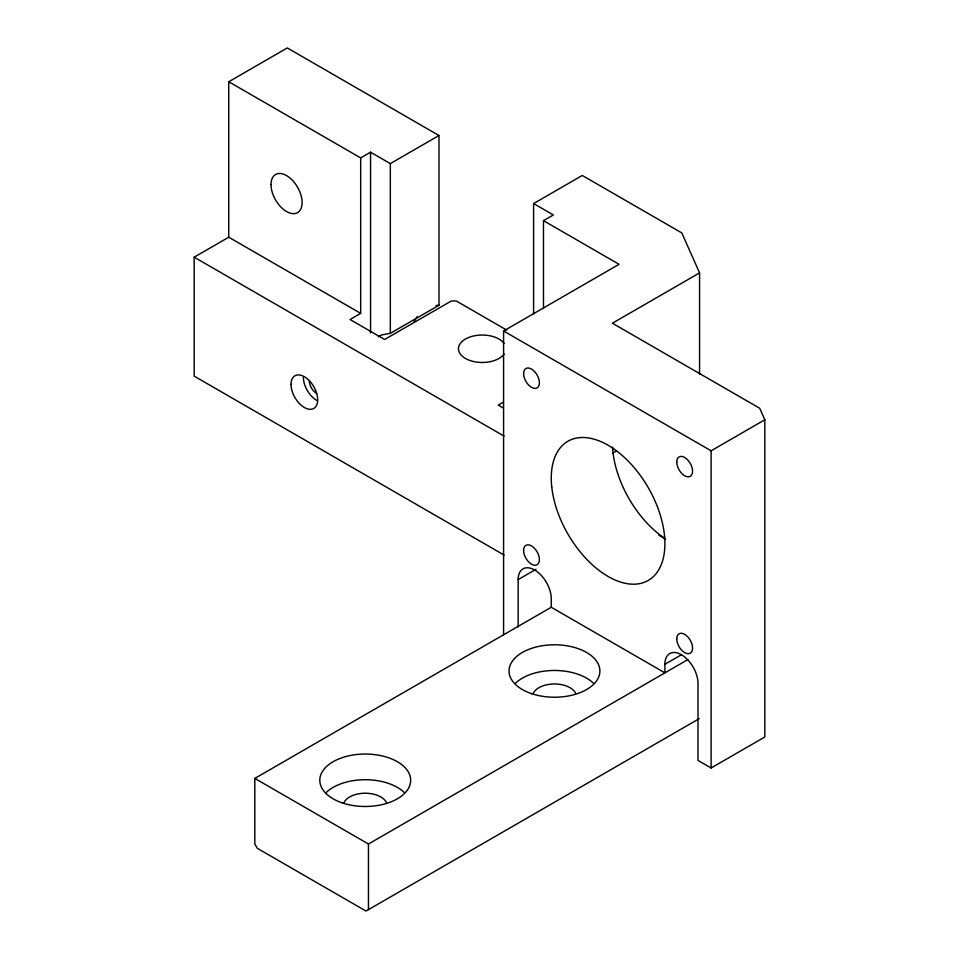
<?xml version="1.0" encoding="UTF-8"?>
<svg xmlns="http://www.w3.org/2000/svg" width="959" height="959" viewBox="0 0 959 959"><rect width="100%" height="100%" fill="white"/><g stroke="black" fill="none" stroke-linecap="round" stroke-linejoin="round"><path stroke-width="1.44" d="M228.757 81.755L360.68 157.911L360.68 313.377L228.757 237.221L228.757 81.755L287.304 47.95L438.982 135.519L438.982 305.25L390.325 333.348L381.898 334.859L378.242 336.753M360.68 157.911L370.558 152.205L390.325 163.617L438.982 135.519M504.098 555.057L194.174 376.132L194.174 257.18L228.757 237.221M533.6 314.3L533.6 203.56L582.269 175.461L681.801 232.917L699.567 272.895L699.567 374.418M360.68 313.377L350.047 319.515L384.643 339.486L451.341 300.97L456.28 300.97L506.748 330.112M543.477 308.618L543.477 220.666L553.367 214.96L533.6 203.56M503.583 634.726L503.583 330.987L619.082 264.312L543.477 220.666M699.567 272.895L612.405 323.219L759.72 408.27L764.826 419.778L764.826 736.98L711.099 767.991L698.008 760.439L698.008 683.419A23.412 13.51 60 0 0 681.453 654.745A23.412 13.51 60 0 0 664.899 664.299L664.899 672.858L551.269 607.251L254.818 778.408L254.818 844.016L257.288 848.295L365.99 911.05L699.243 718.651M503.403 402.121L498.272 405.094L503.403 408.043M612.609 453.175L616.493 450.934M503.583 330.987L711.099 450.802L764.826 419.778M518.16 626.982L518.16 579.584L536.009 569.274M664.899 664.299L681.477 654.733M254.818 778.408L368.46 844.016L687.855 659.612M194.174 257.18L504.098 436.117M658.905 535.194L664.06 538.179M711.099 450.802L711.099 767.991M551.269 607.251L551.269 598.692A23.412 13.51 60 0 0 534.714 570.03A23.412 13.51 60 0 0 518.16 579.584M390.325 163.617L390.325 333.348M370.558 152.205L370.558 332.941M368.46 844.016L368.46 909.623M316.698 393.538A10.477 6.054 60 0 1 309.289 380.699M414.024 322.02A79.189 45.72 60 0 1 417.321 316.53M436.069 305.489A79.189 45.72 60 0 1 438.982 305.25M533.216 693.393A22.009 12.707 0 0 1 554.482 683.971A22.009 12.707 0 0 1 575.736 693.393M343.981 802.647A22.009 12.707 0 0 1 365.247 793.225A22.009 12.707 0 0 1 386.501 802.647M504.17 354.003A23.759 13.714 0 0 1 467.752 359.637A23.759 13.714 0 0 1 467.752 337.868A23.759 13.714 0 0 1 504.17 343.502M665.51 538.874A80.352 46.392 60 0 1 612.525 447.098M316.698 400.382A18.868 10.897 60 0 1 303.356 377.283M325.916 792.817A45.421 26.217 0 0 1 404.578 792.817M515.139 683.575A45.421 26.217 0 0 1 593.813 683.575M271.001 184.584A22.009 12.707 60 0 0 294.341 213.629A22.009 12.707 60 0 0 294.341 182.498A22.009 12.707 60 0 0 271.001 184.584M342.531 802.971A45.421 26.217 0 0 0 410.668 780.266A45.421 26.217 0 0 0 342.531 757.55A45.421 26.217 0 0 0 342.531 802.971M531.765 693.717A45.421 26.217 0 0 0 599.89 671.012A45.421 26.217 0 0 0 531.765 648.296A45.421 26.217 0 0 0 531.765 693.717M551.749 486.884A80.352 46.392 60 0 0 642.674 582.868A80.352 46.392 60 0 0 629.823 462.789A80.352 46.392 60 0 0 551.749 486.884M676.754 638.922A11.184 6.449 60 0 0 688.622 653.678A11.184 6.449 60 0 0 688.622 637.867A11.184 6.449 60 0 0 676.754 638.922M676.754 462.07A11.184 6.449 60 0 0 688.622 476.815A11.184 6.449 60 0 0 688.622 461.003A11.184 6.449 60 0 0 676.754 462.07M523.602 373.638A11.184 6.449 60 0 0 535.458 388.383A11.184 6.449 60 0 0 535.458 372.583A11.184 6.449 60 0 0 523.602 373.638M523.602 550.502A11.184 6.449 60 0 0 535.458 565.247A11.184 6.449 60 0 0 535.458 549.435A11.184 6.449 60 0 0 523.602 550.502M291.009 384.403A18.868 10.897 60 0 0 311.016 409.301A18.868 10.897 60 0 0 311.016 382.617A18.868 10.897 60 0 0 291.009 384.403"/></g></svg>
